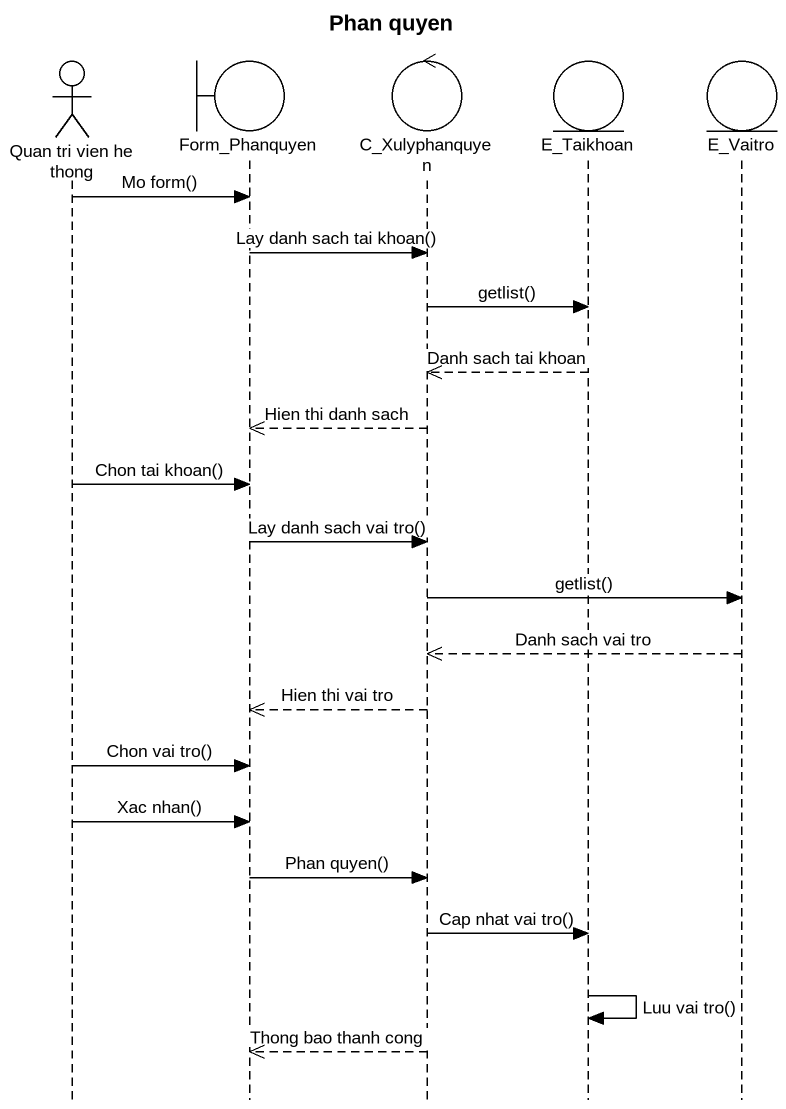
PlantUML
@startuml
title Phan quyen
hide footbox
actor "Quan tri vien he thong" as Quan_tri_vien_he_thong
boundary Form_Phanquyen
control C_Xulyphanquyen
entity E_Taikhoan
entity E_Vaitro

Quan_tri_vien_he_thong -> Form_Phanquyen : Mo form()
Form_Phanquyen -> C_Xulyphanquyen : Lay danh sach tai khoan()
C_Xulyphanquyen -> E_Taikhoan : getlist()
E_Taikhoan -->> C_Xulyphanquyen : Danh sach tai khoan
C_Xulyphanquyen -->> Form_Phanquyen : Hien thi danh sach
Quan_tri_vien_he_thong -> Form_Phanquyen : Chon tai khoan()
Form_Phanquyen -> C_Xulyphanquyen : Lay danh sach vai tro()
C_Xulyphanquyen -> E_Vaitro : getlist()
E_Vaitro -->> C_Xulyphanquyen : Danh sach vai tro
C_Xulyphanquyen -->> Form_Phanquyen : Hien thi vai tro
Quan_tri_vien_he_thong -> Form_Phanquyen : Chon vai tro()
Quan_tri_vien_he_thong -> Form_Phanquyen : Xac nhan()
Form_Phanquyen -> C_Xulyphanquyen : Phan quyen()
C_Xulyphanquyen -> E_Taikhoan : Cap nhat vai tro()
E_Taikhoan -> E_Taikhoan : Luu vai tro()
C_Xulyphanquyen -->> Form_Phanquyen : Thong bao thanh cong
@enduml
